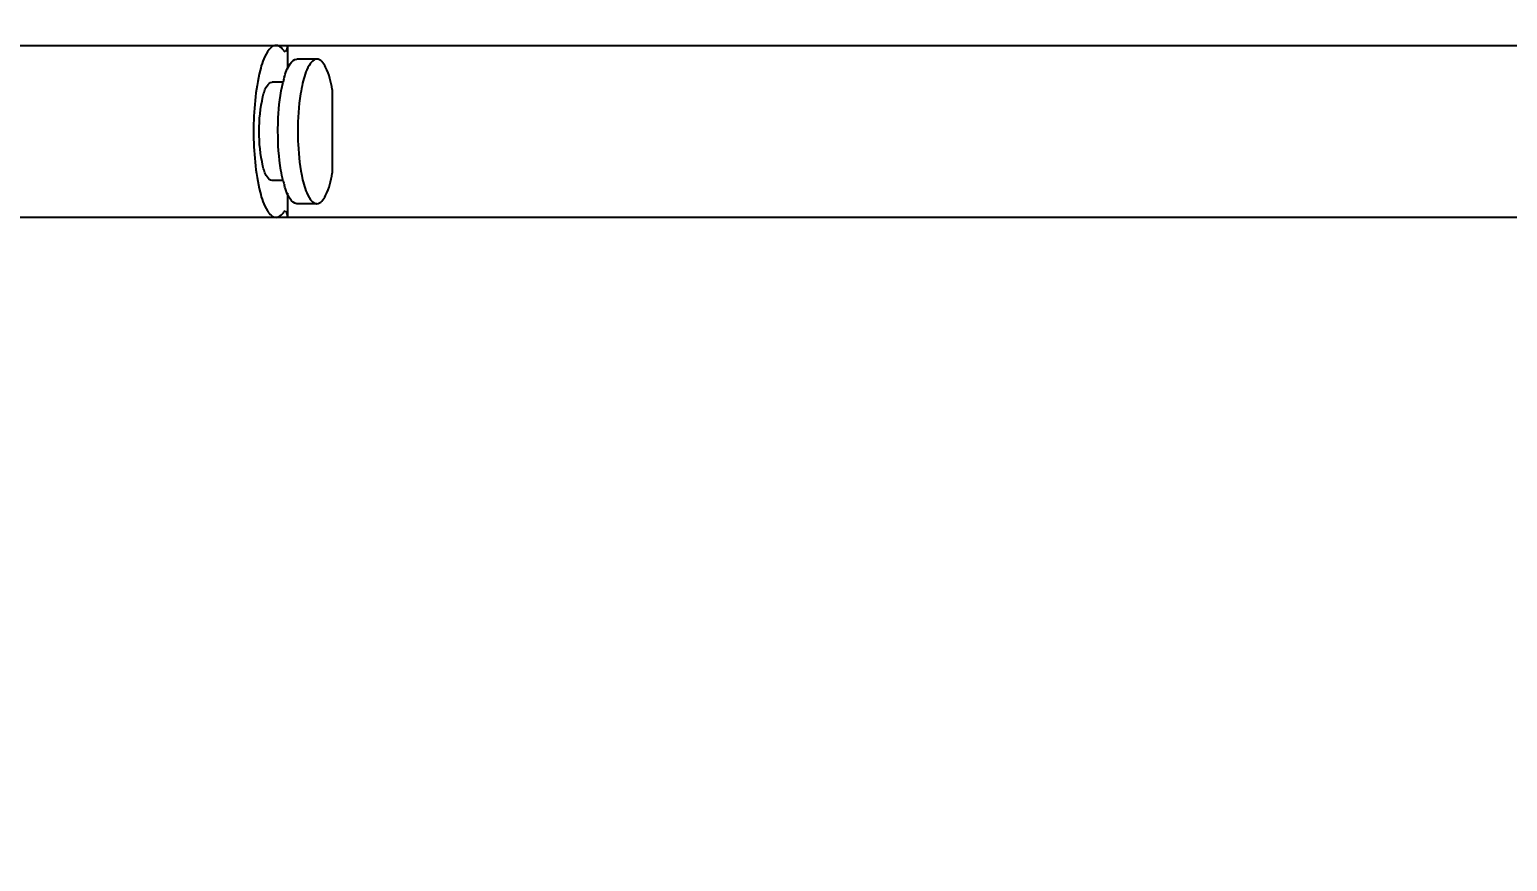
# Model space of a CAD drawing. Header units: millimetres. Extents: x 7589 to 12925, y 625 to 5429.
# Drawn here: x 8336 to 8421.9, y 4254.8 to 4303.1 of the extents above; entities that cross this region are included whole.
import ezdxf

# ---------------------------------------------------------------- set-up
doc = ezdxf.new("R2010")
doc.units = ezdxf.units.MM
doc.header["$LTSCALE"] = 307.34
doc.header["$PDMODE"] = 3
doc.header["$PDSIZE"] = 8
doc.layers.get('0').update_dxf_attribs({"linetype": 'CONTINUOUS'})
doc.layers.get('Defpoints').update_dxf_attribs({"linetype": 'CONTINUOUS'})
doc.styles.get("Standard").update_dxf_attribs({"font": 'calibri.ttf'})
doc.dimstyles.get("Standard").update_dxf_attribs({"dimtxt": 35, "dimasz": 35, "dimexe": 1.5, "dimexo": 1, "dimtad": 1, "dimdsep": 46, "dimtxsty": 'Standard', "dimblk": '_FILLED', "dimblk1": '_FILLED', "dimblk2": '_FILLED', "dimcen": 0.09, "dimazin": 2, "dimtol": 1, "dimtp": 0.01, "dimtm": 0.01, "dimtfac": 1, "dimtofl": 0, "dimtmove": 0, "dimatfit": 3, "dimldrblk": '_FILLED', "dimfxl": 1, "dimtolj": 1, "dimarcsym": 0})

# ---------------------------------------------------------------- blocks, each defined once
blk = doc.blocks.new('_FILLED')
at = {"color": 0, "linetype": 'ByBlock'}
blk.add_solid([(0, 0), (-1, 0.2143), (-1, -0.2143)], dxfattribs=at)
blk = doc.blocks.new('*D70')
at = {"color": 0, "lineweight": -2}
for p, q in [((8378.054, 4630.804), (7730.109, 4630.804)), ((7731.609, 4595.804), (7731.609, 3516.003)), ((7731.609, 2399.252), (7731.609, 3479.053)), ((7931.891, 2364.252), (7730.109, 2364.252))]:
    blk.add_line(p, q, dxfattribs=at)
at = {"layer": 'Defpoints', "color": 0}
for p in [(8379.054, 4630.804), (7731.609, 2364.252), (7932.891, 2364.252)]:
    blk.add_point(p, dxfattribs=at)
at = {"color": 0, "linetype": 'ByBlock', "lineweight": -2, "xscale": 35, "yscale": 35, "zscale": 35}
for p, rotation in [((7731.609, 4630.804), 90), ((7731.609, 2364.252), 270)]:
    blk.add_blockref('_FILLED', p, dxfattribs=dict(at, rotation=rotation))
at = {"color": 0, "insert": (7731.609, 3497.528), "char_height": 35, "attachment_point": 5}
blk.add_mtext('\\A1;\\A1;C', dxfattribs=at)

msp = doc.modelspace()

# ---------------------------------------------------------------- linework, layer by layer
at = {"color": 0, "linetype": 'Continuous'}
for p, q in [((8272.05376, 4302.19849), (8486.05376, 4302.19849)), ((8350.82779, 4301.82494), (8350.78111, 4301.85799)), ((8350.96024, 4302.19849), (8350.96024, 4300.82376)), ((8352.67046, 4301.40159), (8351.51719, 4301.40159)), ((8350.71368, 4300.05551), (8350.06981, 4300.05551)), ((8353.5698, 4299.63429), (8353.5698, 4294.76269)), ((8350.72016, 4294.34147), (8350.06981, 4294.34147)), ((8350.96024, 4293.60888), (8350.96024, 4292.19849)), ((8352.67046, 4292.99539), (8351.51719, 4292.99539)), ((8486.05376, 4292.19849), (8272.05376, 4292.19849)), ((8350.78111, 4292.53899), (8350.82779, 4292.57203))]:
    msp.add_line(p, q, dxfattribs=at)
for centre, radius, start, end in [((8356.60523, 4298.62749), 6.06785, 163.7673439, 166.2795102), ((8356.52871, 4295.74838), 5.98847, 193.8197129, 196.442006)]:
    msp.add_arc(centre, radius, start, end, dxfattribs=at)
for points, knots in [([(8350.30368, 4302.19842), (8350.09359, 4302.19823), (8349.62302, 4301.6593), (8349.14637, 4300.00332), (8348.99107, 4298.38389), (8348.99107, 4297.19849)], [0, 0, 0, 0, 0.1177867, 0.33540888, 1, 1, 1, 1]), ([(8350.71416, 4301.94898), (8350.68333, 4301.98734), (8350.57633, 4302.10755), (8350.41727, 4302.19852), (8350.30368, 4302.19842)], [0, 0, 0, 0, 0.30231101, 1, 1, 1, 1]), ([(8350.78111, 4301.85799), (8350.77031, 4301.87393), (8350.74862, 4301.90473), (8350.7257, 4301.93463), (8350.71416, 4301.94898)], [0, 0, 0, 0, 0.51118631, 1, 1, 1, 1]), ([(8350.96024, 4302.19849), (8350.953, 4302.10711), (8350.94007, 4301.99325), (8350.87179, 4301.82423), (8350.82779, 4301.82498)], [0, 0, 0, 0, 0.67563378, 1, 1, 1, 1]), ([(8350.77928, 4300.32368), (8350.86053, 4300.6019), (8350.98435, 4301.01708), (8351.35598, 4301.40159), (8351.51719, 4301.40159)], [0, 0, 0, 0, 0.64259064, 1, 1, 1, 1]), ([(8352.67025, 4301.40151), (8352.4773, 4301.4013), (8352.05407, 4300.8702), (8351.93305, 4300.36165), (8351.8493, 4300.00625)], [0, 0, 0, 0, 0.34573216, 1, 1, 1, 1]), ([(8353.5698, 4299.63429), (8353.48673, 4300.07924), (8353.36996, 4300.6898), (8352.89992, 4301.40176), (8352.67025, 4301.40151)], [0, 0, 0, 0, 0.66339365, 1, 1, 1, 1]), ([(8349.31968, 4297.19849), (8349.31968, 4297.87587), (8349.40853, 4298.80132), (8349.6808, 4299.74748), (8349.94982, 4300.05552), (8350.06986, 4300.05547)], [0, 0, 0, 0, 0.6646055, 0.88222239, 1, 1, 1, 1]), ([(8350.41364, 4297.19849), (8350.41364, 4297.45999), (8350.43839, 4298.42138), (8350.54375, 4299.38605), (8350.71053, 4300.06669)], [0, 0, 0, 0, 0.27175161, 1, 1, 1, 1]), ([(8351.8493, 4300.00625), (8351.80134, 4299.80274), (8351.62507, 4298.87685), (8351.56691, 4297.93121), (8351.56691, 4297.19849)], [0, 0, 0, 0, 0.22199564, 1, 1, 1, 1]), ([(8348.99107, 4297.19849), (8348.99107, 4296.01309), (8349.14637, 4294.39365), (8349.62302, 4292.73767), (8350.09359, 4292.19875), (8350.30368, 4292.19856)], [0, 0, 0, 0, 0.66459112, 0.8822133, 1, 1, 1, 1]), ([(8350.06976, 4294.3415), (8349.94972, 4294.34155), (8349.68079, 4294.64957), (8349.40849, 4295.59575), (8349.31968, 4296.52114), (8349.31968, 4297.19849)], [0, 0, 0, 0, 0.1177879, 0.33540869, 1, 1, 1, 1]), ([(8350.71359, 4294.31793), (8350.66256, 4294.52451), (8350.47449, 4295.47358), (8350.41364, 4296.4446), (8350.41364, 4297.19849)], [0, 0, 0, 0, 0.22012287, 1, 1, 1, 1]), ([(8351.56691, 4297.19849), (8351.56691, 4296.94375), (8351.59044, 4296.00287), (8351.69174, 4295.05933), (8351.8493, 4294.39073)], [0, 0, 0, 0, 0.27052039, 1, 1, 1, 1]), ([(8352.67025, 4292.99547), (8352.89992, 4292.99522), (8353.36996, 4293.70717), (8353.48673, 4294.31774), (8353.5698, 4294.76269)], [0, 0, 0, 0, 0.33660623, 1, 1, 1, 1]), ([(8351.51695, 4292.99546), (8351.35778, 4292.99566), (8350.99014, 4293.37107), (8350.86606, 4293.78009), (8350.78512, 4294.05338)], [0, 0, 0, 0, 0.35832616, 1, 1, 1, 1]), ([(8351.8493, 4294.39073), (8351.93305, 4294.03532), (8352.05407, 4293.52677), (8352.4773, 4292.99567), (8352.67025, 4292.99547)], [0, 0, 0, 0, 0.65426769, 1, 1, 1, 1]), ([(8350.30368, 4292.19856), (8350.41727, 4292.19845), (8350.57633, 4292.28942), (8350.68333, 4292.40963), (8350.71416, 4292.448)], [0, 0, 0, 0, 0.69768899, 1, 1, 1, 1]), ([(8350.71416, 4292.448), (8350.7257, 4292.46235), (8350.74862, 4292.49224), (8350.77031, 4292.52305), (8350.78111, 4292.53899)], [0, 0, 0, 0, 0.48881369, 1, 1, 1, 1]), ([(8350.82779, 4292.57199), (8350.87179, 4292.57274), (8350.94007, 4292.40373), (8350.953, 4292.28987), (8350.96024, 4292.19849)], [0, 0, 0, 0, 0.32436622, 1, 1, 1, 1])]:
    msp.add_open_spline(points, degree=3, knots=knots, dxfattribs=at)

# ---------------------------------------------------------------- dimensions: what is measured, and where the dimension line sits
at = {"color": 0}
dim = msp.add_linear_dim(base=(7731.60895, 2364.25215), p1=(8379.05376, 4630.80358), p2=(7932.89123, 2364.25215), angle=90, text='\\A1;C', dimstyle='Standard', override={"dimtad": 0, "dimtih": 1, "dimtoh": 1, "dimdec": 4, "dimzin": 0, "dimtxsty": 'Standard', "dimcen": 62.865, "dimadec": 0, "dimazin": 0, "dimtdec": 4, "dimtzin": 0}, dxfattribs=at)
dim.commit()
dim.dimension.update_dxf_attribs({"geometry": '*D70', "text_midpoint": (7731.60895, 3497.52786)})

doc.saveas('drawing.dxf')
